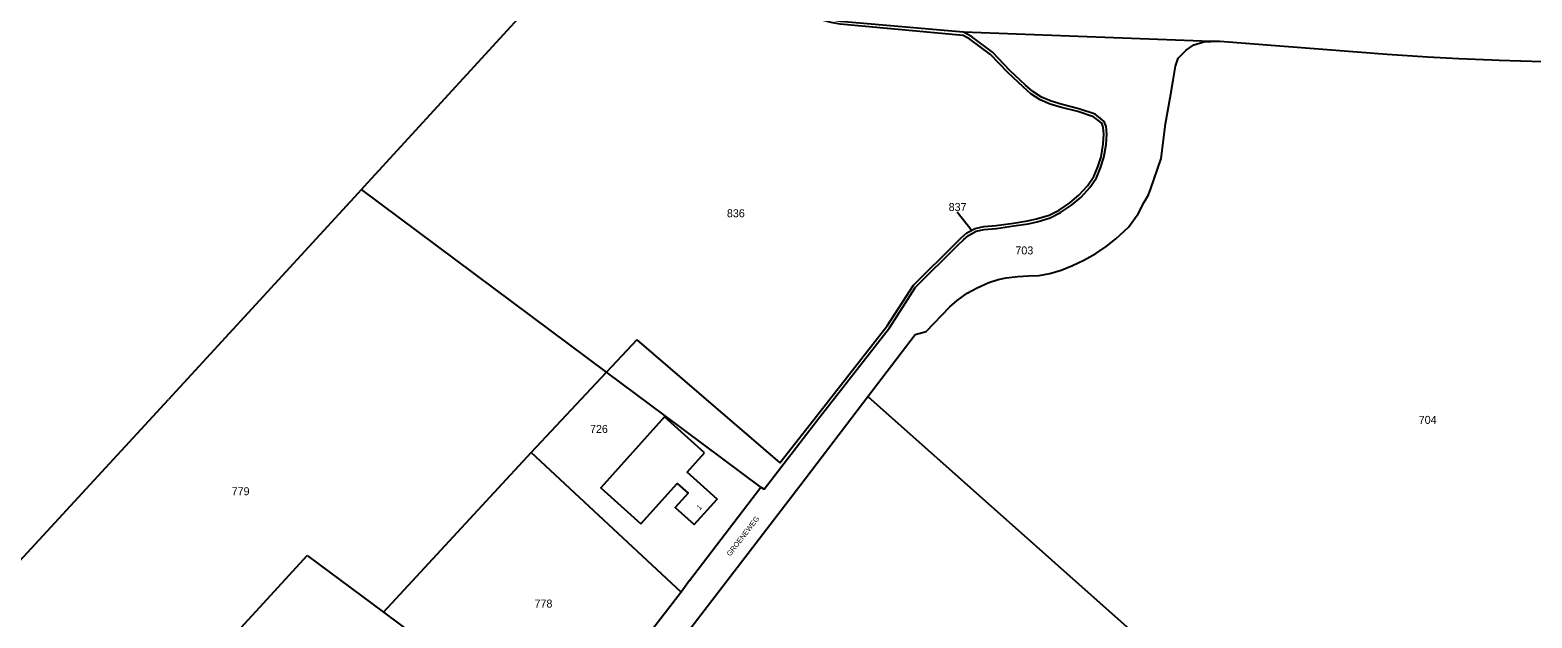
# Model space of a CAD drawing. Extents: x 191922 to 199923, y 328959 to 333350.
# Drawn here: x 193147 to 193654, y 331844 to 332042 of the extents above; entities that cross this region are included whole.
import ezdxf

# ---------------------------------------------------------------- set-up
doc = ezdxf.new("R2010")
doc.units = 0
for name, color, linetype in [('bouwvlak', 7, 'Continuous'), ('enkelbestemming', 7, 'Continuous'), ('Level 6', 7, 'Continuous'), ('maatvoering - maximum aantal wooneenheden', 7, 'Continuous'), ('Maatvoering_symbolen', 7, 'Continuous'), ('recreatiewoning', 7, 'Continuous')]:
    doc.layers.add(name, color=color, linetype=linetype)

msp = doc.modelspace()

# ---------------------------------------------------------------- linework, layer by layer
at = {"layer": 'bouwvlak'}
msp.add_line((193460.18, 331980.75), (193465.28, 331974.24), dxfattribs=at)
at = {"layer": 'Level 6'}
for p, q in [((193545.77, 332038.18), (193462.34, 332041.25)), ((193548.81, 332038.12), (193545.77, 332038.18)), ((193605.33, 332033.81), (193548.81, 332038.12)), ((193618.89, 332032.91), (193605.33, 332033.81)), ((193629.45, 332032.25), (193618.89, 332032.91)), ((193640.62, 332031.89), (193629.45, 332032.25)), ((193643.1, 332031.77), (193640.62, 332031.89)), ((193657.73, 332031.27), (193643.1, 332031.77)), ((193259.17, 331988.27), (193194.02, 331917.38)), ((193341.84, 331926.6), (193259.17, 331988.27)), ((193436.57, 331942.22), (193445.42, 331956.01)), ((193437.35, 331941.6), (193446.12, 331955.3)), ((193411.88, 331910.74), (193436.57, 331942.22)), ((193412.67, 331910.12), (193437.35, 331941.6)), ((193352.11, 331937.51), (193341.84, 331926.6)), ((193352.11, 331937.51), (193400.39, 331896.04)), ((193316.36, 331899.54), (193341.84, 331926.6)), ((193361.61, 331911.85), (193341.84, 331926.6)), ((193101.93, 331817.62), (193194.02, 331917.38)), ((193393.93, 331887.78), (193361.61, 331911.85)), ((193400.39, 331896.04), (193411.88, 331910.74)), ((193395, 331887.18), (193412.67, 331910.12)), ((193276.36, 331856.18), (193316.36, 331899.54)), ((193367, 331852.45), (193316.36, 331899.54)), ((193369.8, 331856.38), (193393.93, 331887.78)), ((193393.93, 331887.78), (193395, 331887.18)), ((193228.57, 331851.39), (193240.87, 331864.78)), ((193240.87, 331864.78), (193266.63, 331845.64)), ((193266.63, 331845.64), (193276.36, 331856.18)), ((193369.8, 331856.38), (193367, 331852.45)), ((193202.97, 331823.57), (193228.57, 331851.39)), ((193367, 331852.45), (193351.01, 331831.69)), ((193266.63, 331845.64), (193327.85, 331800.17))]:
    msp.add_line(p, q, dxfattribs=at)
for points in [[(193319.33, 332054), (193260.04, 331989.23), (193259.17, 331988.27)], [(193462.22, 332040.19), (193420.65, 332043.96), (193417.61, 332044.52), (193407.2, 332047.23), (193403.5, 332047.65), (193400.3, 332048.31), (193370.87, 332050.42), (193342.47, 332052.49), (193319.33, 332054)], [(193462.34, 332041.25), (193420.78, 332044.95), (193417.83, 332045.5), (193407.38, 332048.21), (193403.65, 332048.64), (193400.44, 332049.3), (193370.94, 332051.42), (193342.47, 332053.49), (193320.2, 332054.95)], [(193430.06, 331918.44), (193445.96, 331939.37), (193449.76, 331940.32), (193457.66, 331948.64), (193460.14, 331950.75), (193463.51, 331953.24), (193466.94, 331955.01), (193470.83, 331956.82), (193473.99, 331957.92), (193476.69, 331958.44), (193480.62, 331958.9), (193484.3, 331959.11), (193487.88, 331959.22), (193491.43, 331959.93), (193495.34, 331960.99), (193499.15, 331962.58), (193502.93, 331964.35), (193506.97, 331966.65), (193510.51, 331969.02), (193513.78, 331971.55), (193518.06, 331975.54), (193521.22, 331980.05), (193523.31, 331984.01), (193524.74, 331986.42), (193525.52, 331988.57), (193526.65, 331991.88), (193529.04, 331998.7), (193530.5, 332010.39), (193532.12, 332019.18), (193533.04, 332025.07), (193533.91, 332029.8), (193534.74, 332032.48), (193537.51, 332035.22), (193540.09, 332037.02), (193543.43, 332038.08), (193545.77, 332038.18)], [(193445.42, 331956.01), (193459.8, 331970.29), (193461.58, 331971.94), (193463.49, 331973.56), (193466.28, 331975.12), (193469.18, 331975.75), (193473.31, 331976.1), (193479.2, 331976.91), (193483.96, 331977.66), (193486.91, 331978.33), (193491.24, 331979.59), (193494.6, 331981.3), (193498.22, 331983.71), (193501.29, 331986.33), (193504.16, 331989.5), (193506.29, 331992.62), (193507.64, 331995.93), (193508.77, 331999.24), (193509.5, 332003.52), (193509.67, 332006.9), (193509.49, 332009.21), (193508.99, 332010.55), (193507.96, 332011.34), (193506.24, 332012.72), (193500.96, 332014.52), (193495.4, 332015.93), (193491.56, 332017.05), (193488.21, 332018.52), (193485.08, 332020.49), (193482.53, 332022.7), (193477.29, 332027.71), (193471.45, 332033.8), (193464.5, 332038.98), (193462.22, 332040.19)], [(193446.12, 331955.3), (193460.5, 331969.58), (193462.27, 331971.21), (193464.06, 331972.74), (193466.63, 331974.17), (193469.33, 331974.76), (193473.44, 331975.11), (193479.32, 331975.92), (193484.15, 331976.67), (193487.16, 331977.36), (193491.61, 331978.66), (193495.11, 331980.43), (193498.83, 331982.91), (193501.99, 331985.61), (193504.95, 331988.89), (193507.17, 331992.14), (193508.58, 331995.58), (193509.74, 331998.99), (193510.5, 332003.41), (193510.67, 332006.91), (193510.47, 332009.43), (193509.83, 332011.17), (193508.54, 332012.15), (193506.73, 332013.61), (193501.26, 332015.48), (193495.66, 332016.9), (193491.9, 332017.99), (193488.68, 332019.4), (193485.67, 332021.3), (193483.21, 332023.43), (193478, 332028.42), (193472.11, 332034.55), (193465.04, 332039.82), (193462.34, 332041.25)], [(193369.95, 331839.95), (193407.1, 331888.24), (193430.06, 331918.44)], [(193430.06, 331918.44), (193522.46, 331836.17), (193633.58, 331737.17)]]:
    msp.add_lwpolyline(points, dxfattribs=at)
at = {"layer": 'recreatiewoning'}
for points in [[(193374.96, 331899.38), (193361.43, 331911.57), (193339.9, 331887.65), (193353.4, 331875.44)], [(193353.4, 331875.44), (193365.72, 331889.1), (193369.37, 331885.8), (193365.05, 331881.02), (193371.46, 331875.23), (193379.15, 331883.74), (193369.05, 331892.83), (193374.96, 331899.38)]]:
    msp.add_lwpolyline(points, dxfattribs=at)

# ---------------------------------------------------------------- texts
at = {"layer": 'enkelbestemming'}
for s, p in [('836', (193382.48, 331978.86)), ('837', (193457.32, 331980.97)), ('703', (193479.84, 331966.33)), ('704', (193615.97, 331909.16)), ('726', (193336.27, 331906.11)), ('779', (193215.34, 331885.1)), ('778', (193317.55, 331847.21))]:
    msp.add_text(s, height=2.7, dxfattribs=at).set_placement(p)
at = {"layer": 'maatvoering - maximum aantal wooneenheden'}
msp.add_text('1', height=1.75, rotation=47.8806, dxfattribs=at).set_placement((193373.37, 331879.95))
at = {"layer": 'Maatvoering_symbolen'}
msp.add_text('GROENEWEG', height=1.75, rotation=52.2356, dxfattribs=at).set_placement((193383.6, 331864.36))

doc.saveas('drawing.dxf')
